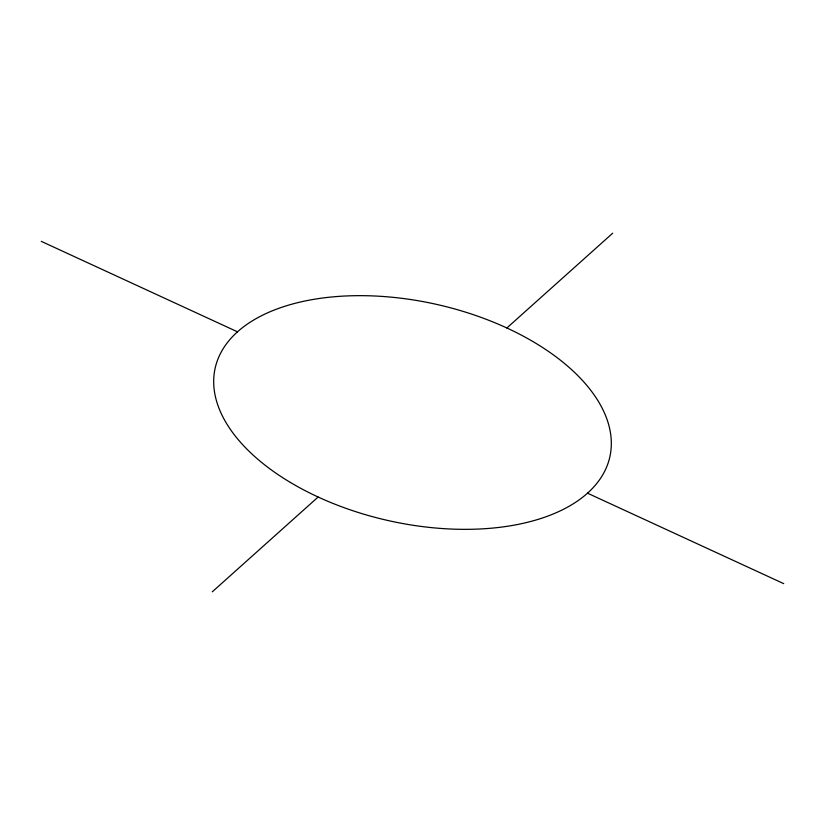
<?xml version="1.0" encoding="UTF-8"?>
<svg xmlns="http://www.w3.org/2000/svg" width="825" height="825" viewBox="0 0 825 825"><rect width="100%" height="100%" fill="white"/><g stroke="black" fill="none" stroke-linecap="round" stroke-linejoin="round"><path stroke-width="1.24" d="M212.314 591.793L318.13 497.021M506.87 327.979L612.686 233.207M41.25 241.343L237.487 331.815M587.513 493.185L783.75 583.657M290.421 482.47A202.28 110.767 12.7 0 0 609.448 458.556A202.28 110.767 12.7 0 0 337.631 296.474A202.28 110.767 12.7 0 0 290.421 482.47"/></g></svg>
